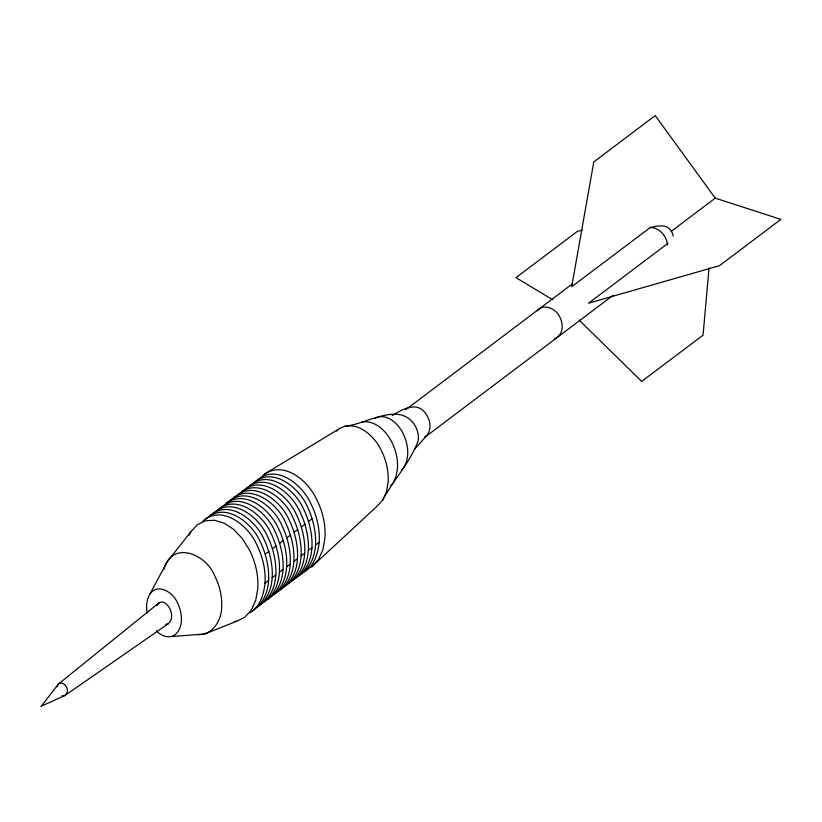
<?xml version="1.0" encoding="UTF-8"?>
<svg xmlns="http://www.w3.org/2000/svg" width="822" height="822" viewBox="0 0 822 822"><rect width="100%" height="100%" fill="white"/><g stroke="black" fill="none" stroke-linecap="round" stroke-linejoin="round"><path stroke-width="1.23" d="M709.047 267.91L703.067 335.14L641.663 381.429L579.191 320.138M202.808 521.138C221.95 504.205 248.08 525.371 256.474 544.143A71.226 59.225 53 0 1 265.013 583.127C263.8 594.244 260.184 606.883 249.95 612.852M205.603 519.309C224.272 500.804 251.758 522.268 260.091 541.421C270.479 562.484 275.093 595.95 252.549 610.623M210.031 515.692C229.174 498.759 255.303 519.925 263.708 538.698C273.973 559.648 278.504 591.902 257.173 607.396M212.826 513.863C231.496 495.358 258.981 516.822 267.314 535.975C277.702 557.039 282.316 590.504 259.773 605.177M216.443 511.14C235.102 492.635 262.598 514.099 270.931 533.252C281.309 554.316 285.922 587.781 263.379 602.454M220.06 508.417C238.719 489.912 266.205 511.376 274.538 530.529C284.813 551.48 289.334 583.733 268.013 599.228M226.112 503.013C246.271 489.542 269.554 509.609 278.155 527.806C288.686 549.014 293.29 583.61 269.595 597.502M226.461 503.855C244.689 483.881 273.459 505.509 281.761 525.083C292.149 546.147 296.763 579.613 274.219 594.285M228.454 502.92C245.901 480.254 277.035 501.79 285.378 522.36C295.643 543.311 300.174 575.554 278.843 591.059M234.506 497.526C253.166 479.01 280.651 500.485 288.984 519.638C299.527 540.845 304.119 575.441 280.425 589.333M237.301 495.687C255.529 475.712 284.299 497.341 292.601 516.915C302.989 537.978 307.592 571.444 285.059 586.117M241.73 492.08C260.389 473.564 287.875 495.039 296.208 514.192C306.75 535.399 311.343 569.995 287.649 583.887M246.148 488.463C265.29 471.53 291.43 492.697 299.825 511.469C310.356 532.677 314.96 567.272 291.265 581.164M248.953 486.634C267.612 468.119 295.108 489.593 303.431 508.746C313.819 529.81 318.433 563.276 295.889 577.948M256.176 481.178C274.836 462.673 302.332 484.148 310.654 503.3A71.226 59.225 53 0 1 319.193 542.284C317.98 553.401 314.364 566.039 304.13 571.999M56.924 686.853L58.352 684.099L159.427 602.526C163.403 600.399 167.421 604.509 169.301 607.674A15.474 12.864 53 0 1 171.521 617.805L170.801 620.579L168.284 623.744L64.907 695.556L41.203 706.201M156.447 630.813C160.136 634.985 165.818 637.584 171.408 636.536L204.524 634.039L236.633 621.278L244.761 617.301L251.265 610.171L255.704 600.368L257.789 588.573A71.226 59.225 53 0 0 249.251 549.589L242.141 538.348L233.582 529.337L224.159 523.172L214.532 520.264L209.97 520.532L205.336 520.819L197.208 524.806L190.704 531.926L167.318 561.673L149.707 594.327L147.611 598.961L146.635 604.53A33.64 27.979 53 0 0 147.159 612.76M163.722 569.605C172.004 539.52 206.651 554.244 214.748 575.975A57.694 47.974 53 0 1 221.652 607.561C221.416 620.929 211.922 636.136 197.075 634.492M189.224 535.194L190.704 531.926M309.915 567.642L311.939 566.646L377.37 505.91L382.744 500.012L386.412 491.916L388.128 482.165A58.865 48.95 53 0 0 381.079 449.942C373.979 434.91 354.734 418.326 338.068 429.464L264.396 474.15L262.763 475.938M414.843 448.894L427.06 435.228L428.909 432.084L429.885 428.303A18.968 15.772 53 0 0 427.163 415.881C418.634 400.314 403.715 408.349 392.258 415.613M156.91 605.68L159.427 602.526M382.744 500.012C393.533 479.616 410.435 462.313 418.254 440.51A22.944 19.081 53 0 0 414.966 425.477C399.471 400.406 365.924 424.81 344.788 426.176M149.707 594.327C157.649 582.49 173.36 592.415 177.367 602.67A33.64 27.979 53 0 1 181.395 621.093C180.922 627.453 177.994 634.512 171.408 636.536M253.371 483.017C272.514 466.084 298.653 487.251 307.048 506.023C317.313 526.974 321.844 559.217 300.523 574.722M336.537 431.149L338.068 429.464M311.939 566.646L318.453 559.515L322.892 549.723L324.967 537.927A71.226 59.225 53 0 0 316.439 498.944C307.839 480.747 284.556 460.68 264.396 474.15M401.804 469.742L404.003 467.328L406.51 461.8L407.681 455.141A40.206 33.435 53 0 0 402.872 433.132C398.115 423.361 385.878 412.058 374.637 418.573M390.789 485.586L393.008 483.151L396.05 476.462L397.468 468.406A48.642 40.453 53 0 0 391.642 441.774C385.95 430.923 374.955 419.672 361.639 422.128M405.76 409.705L572.461 283.806M537.095 310.808C543.64 303.113 555.467 308.456 559.361 316.223A18.968 15.772 53 0 1 562.084 328.646C561.447 332.961 558.939 337.441 554.531 338.736M427.06 435.228L424.46 437.53L612.976 295.417M673.239 236.089A12.135 10.09 53 0 0 671.615 231.701C667.495 223.389 657.312 225.906 650.181 227.581L571.691 286.744L593.803 161.913L655.206 115.614L715.253 198.143L780.9 219.382L719.497 265.681L588.531 303.226L667.998 243.312M671.194 231.362L715.253 198.143M265.28 554.12L268.897 551.398M272.503 548.675L276.12 545.952M279.727 543.229L283.343 540.506M286.95 537.783L290.567 535.06M294.173 532.337L297.79 529.615M301.397 526.892L305.013 524.169M308.63 521.446L312.237 518.723M265.013 583.127L268.619 580.404M272.236 577.681L275.843 574.958M279.459 572.235L283.066 569.512M286.683 566.79L290.289 564.067M293.906 561.344L297.513 558.621M301.129 555.898L304.746 553.175M308.353 550.452L311.97 547.729M315.556 545.109L319.193 542.284M168.284 623.744L165.654 624.371M582.346 230.17L577.373 231.372L515.969 277.661L552.61 299.691M650.14 227.581C656.357 227.098 661.761 231.67 664.834 236.705A18.968 15.772 53 0 1 667.577 244.987M234.311 621.422L236.633 621.278M62.01 695.731L64.907 695.556L67.301 692.114A7.46 6.196 53 0 0 66.027 686.308C64.527 683.873 60.818 681.705 58.352 684.099L41.162 706.375"/></g></svg>
